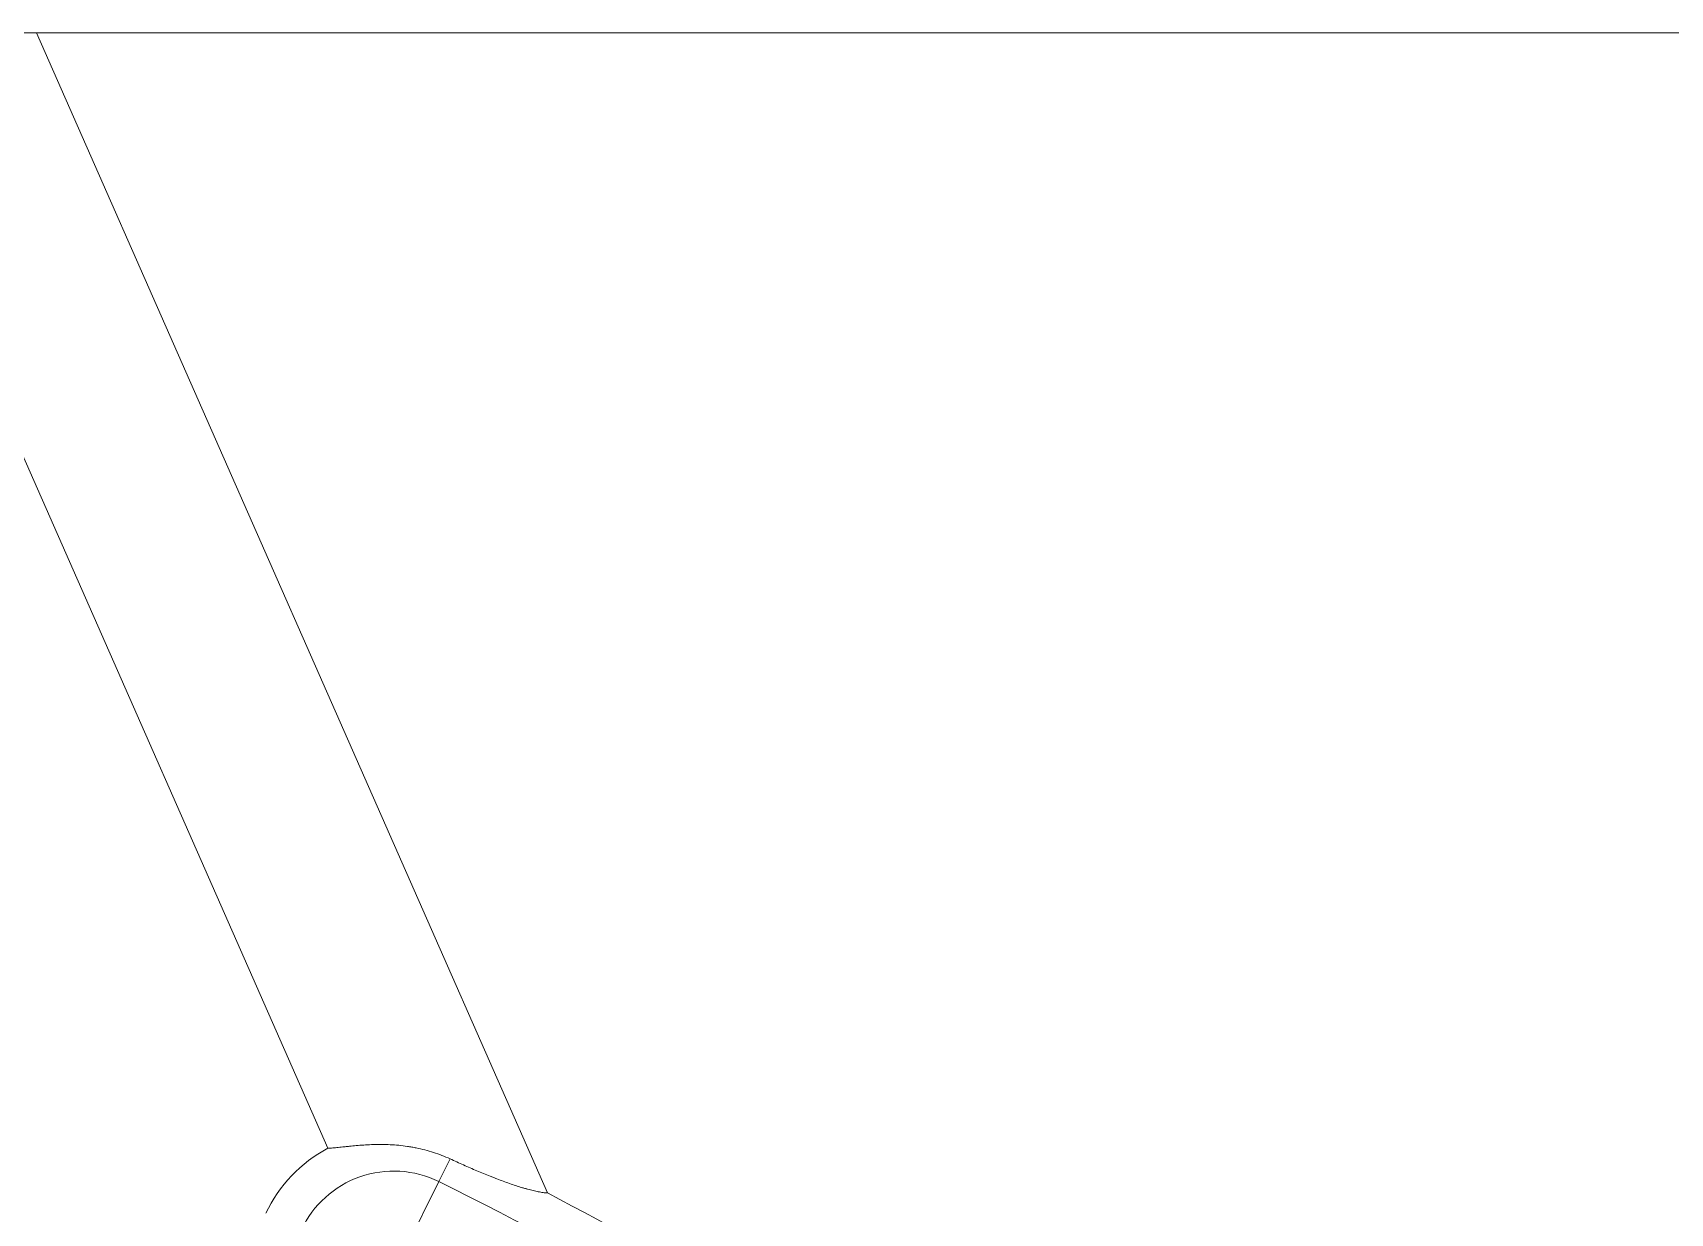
# Model space of a CAD drawing. Header units: millimetres. Extents: x 682 to 1299, y 93 to 733.
# Drawn here: x 1050.3 to 1143.3, y 666.4 to 733.4 of the extents above; entities that cross this region are included whole.
import ezdxf

# ---------------------------------------------------------------- set-up
doc = ezdxf.new("R2010")
doc.units = ezdxf.units.MM
doc.layers.add('core', color=7, linetype='Continuous', lineweight=20)

msp = doc.modelspace()

# ---------------------------------------------------------------- linework, layer by layer
at = {"layer": 'core'}
for p, q in [((1050.554, 733.386), (1039.199, 733.386)), ((1039.199, 733.386), (1067.082, 670.051)), ((1190.195, 733.386), (1050.554, 733.386)), ((1079.554, 667.515), (1050.554, 733.386)), ((1074.026, 669.45), (1073.389, 668.161)), ((1071.248, 663.832), (1073.389, 668.161))]:
    msp.add_line(p, q, dxfattribs=at)
for centre, radius, start, end in [((1070.828, 662.982), 8, 117.91995, 155), ((1070.828, 662.982), 5.778, 63.69023, 155), ((967.195, 453.386), 239.595, 56.30977, 63.69023), ((967.195, 453.386), 241.818, 56.30977, 62.31276)]:
    msp.add_arc(centre, radius, start, end, dxfattribs=at)
for points, knots in [([(1074.026, 669.45), (1073.718, 669.592), (1073.404, 669.713), (1072.764, 669.92), (1072.438, 670.005), (1072.065, 670.08), (1072.024, 670.088), (1071.941, 670.104), (1071.899, 670.112), (1071.774, 670.134), (1071.524, 670.174), (1071.278, 670.204), (1070.788, 670.252), (1070.466, 670.267), (1070.072, 670.271), (1069.954, 670.27), (1069.837, 670.269), (1069.759, 670.267), (1069.72, 670.266), (1069.528, 670.261), (1069.378, 670.254), (1068.941, 670.227), (1068.666, 670.202), (1068.341, 670.169), (1068.246, 670.159), (1068.152, 670.149), (1068.09, 670.142), (1068.06, 670.139), (1067.908, 670.123), (1067.793, 670.11), (1067.572, 670.087), (1067.467, 670.077), (1067.267, 670.061), (1067.172, 670.055), (1067.082, 670.051)], [0, 0, 0, 0, 0.125, 0.125, 0.25, 0.25, 0.265625, 0.265625, 0.28125, 0.28125, 0.3125, 0.375, 0.375, 0.5, 0.5, 0.53125, 0.546875, 0.546875, 0.5625, 0.5625, 0.625, 0.625, 0.75, 0.75, 0.78125, 0.796875, 0.796875, 0.8125, 0.8125, 0.875, 0.875, 0.9375, 0.9375, 1, 1, 1, 1]), ([(1079.554, 667.515), (1079.476, 667.519), (1079.394, 667.527), (1079.22, 667.551), (1079.13, 667.566), (1078.941, 667.603), (1078.843, 667.624), (1078.64, 667.673), (1078.535, 667.7), (1078.4, 667.737), (1078.372, 667.745), (1078.318, 667.76), (1078.29, 667.768), (1078.207, 667.792), (1078.151, 667.809), (1077.982, 667.86), (1077.868, 667.897), (1077.522, 668.011), (1077.286, 668.094), (1076.924, 668.227), (1076.802, 668.272), (1076.618, 668.343), (1076.556, 668.367), (1076.432, 668.416), (1076.369, 668.44), (1076.057, 668.565), (1075.805, 668.668), (1075.301, 668.881), (1075.047, 668.991), (1074.538, 669.216), (1074.283, 669.332), (1074.026, 669.45)], [0, 0, 0, 0, 0.0625, 0.0625, 0.125, 0.125, 0.1875, 0.1875, 0.25, 0.25, 0.265625, 0.265625, 0.28125, 0.28125, 0.3125, 0.3125, 0.375, 0.375, 0.5, 0.5, 0.5625, 0.5625, 0.59375, 0.59375, 0.625, 0.625, 0.75, 0.75, 0.875, 0.875, 1, 1, 1, 1])]:
    msp.add_open_spline(points, degree=3, knots=knots, dxfattribs=at)

doc.saveas('drawing.dxf')
